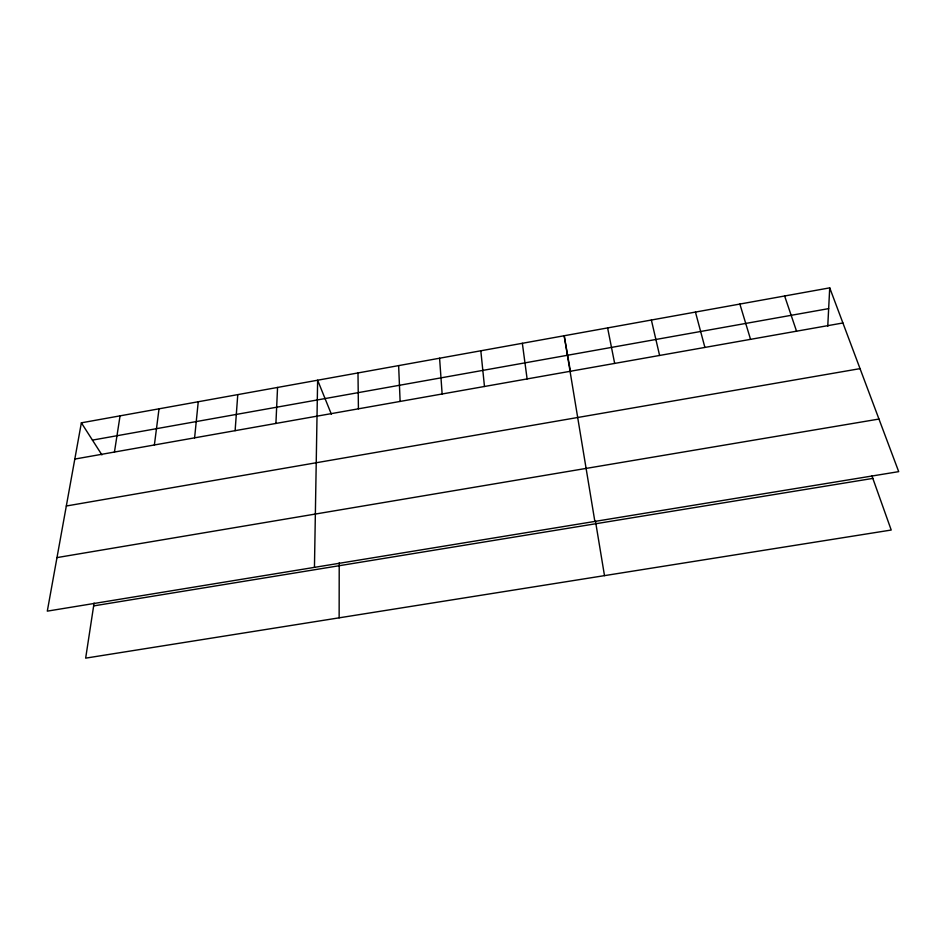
<?xml version="1.0" encoding="UTF-8"?>
<svg xmlns="http://www.w3.org/2000/svg" width="946" height="946" viewBox="0 0 946 946"><rect width="100%" height="100%" fill="white"/><g stroke="black" fill="none" stroke-linecap="round" stroke-linejoin="round"><path stroke-width="1.42" d="M339.141 617.833L339.212 562.882M314.45 567.364L317.631 380.209L331.384 414.253M275.913 423.441L277.556 387.446M827.75 326.323L829.725 287.856L81.368 422.827L47.3 611.14L898.7 471.64L829.725 287.856M235.116 430.667L237.765 394.624M194.604 437.844L198.246 401.743M154.387 444.975L159.023 408.826M94.08 603.051L85.66 658.144L891.215 530.032L871.881 475.743M114.454 452.046L120.059 415.85M92.448 440.115L828.661 308.621M74.817 459.07L842.91 322.976M66.326 506.004L860.044 368.633M56.985 557.596L878.964 419.054M93.642 605.901L872.827 478.404M81.368 422.827L101.92 454.896M784.624 295.992L796.544 331.195M739.867 304.056L750.545 339.342M695.452 312.074L704.9 347.43M651.368 320.02L659.599 355.46M607.616 327.919L614.663 363.418M570.544 371.884L564.183 335.747L594.857 521.423M595.424 520.891L604.494 575.629M522.346 343.292L527.111 378.932M480.816 350.789L484.47 386.488M439.583 358.215L442.137 393.985M398.633 365.605L400.123 401.435M357.99 372.937L358.416 408.826"/></g></svg>
